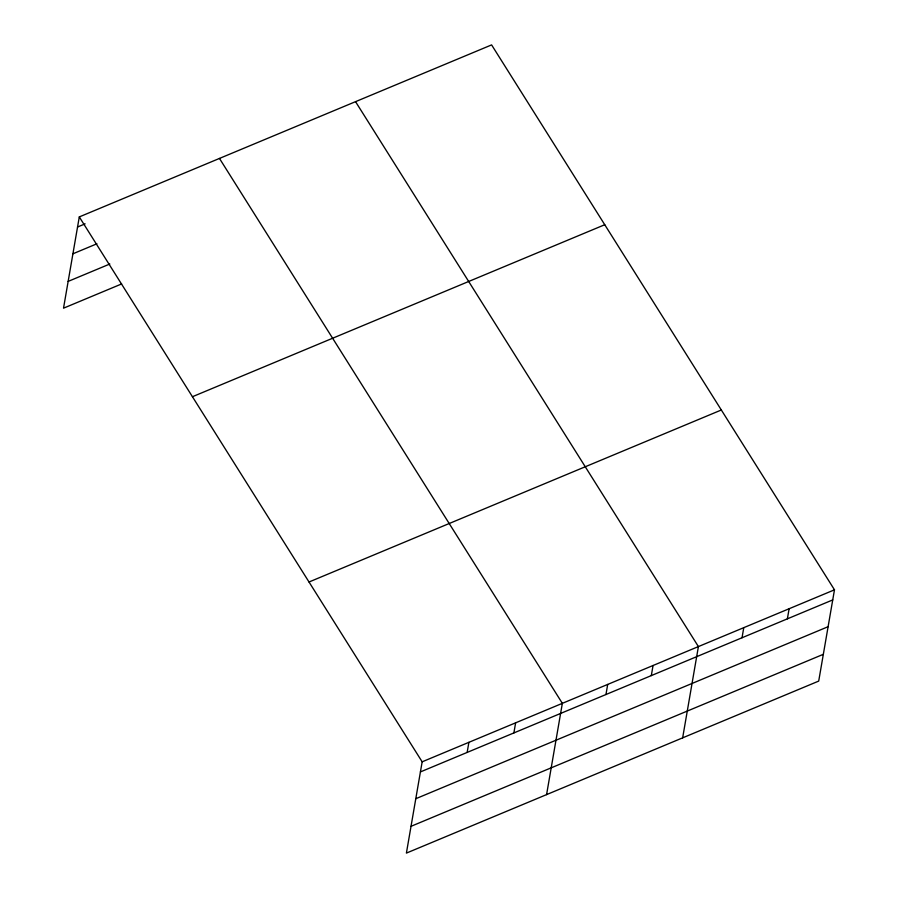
<?xml version="1.0" encoding="UTF-8"?>
<svg xmlns="http://www.w3.org/2000/svg" width="898" height="898" viewBox="0 0 898 898"><rect width="100%" height="100%" fill="white"/><g stroke="black" fill="none" stroke-linecap="round" stroke-linejoin="round"><path stroke-width="1.35" d="M79.293 216.912L422.161 761.818L406.401 853.1L818.707 681.088L834.478 589.818L491.599 44.9L79.293 216.912L63.522 308.182L121.623 283.948M467.151 752.434L468.891 742.332M513.88 732.936L515.62 722.834M546.579 794.618L562.35 703.336L219.471 158.43M605.959 694.524L607.699 684.422M651.308 675.599L653.059 665.497M682.648 737.853L698.408 646.582L355.541 101.665M742.029 637.76L743.769 627.657M787.378 618.834L789.118 608.732M77.542 227.014L85.119 223.849M72.918 253.797L96.917 243.785M68.147 281.4L109.825 264.012M192.441 396.725L604.747 224.725M309.013 582.005L721.33 409.993M422.161 761.818L834.478 589.818M420.421 771.921L832.738 599.92M415.785 798.715L828.102 626.703M411.026 826.317L823.343 654.305"/></g></svg>
